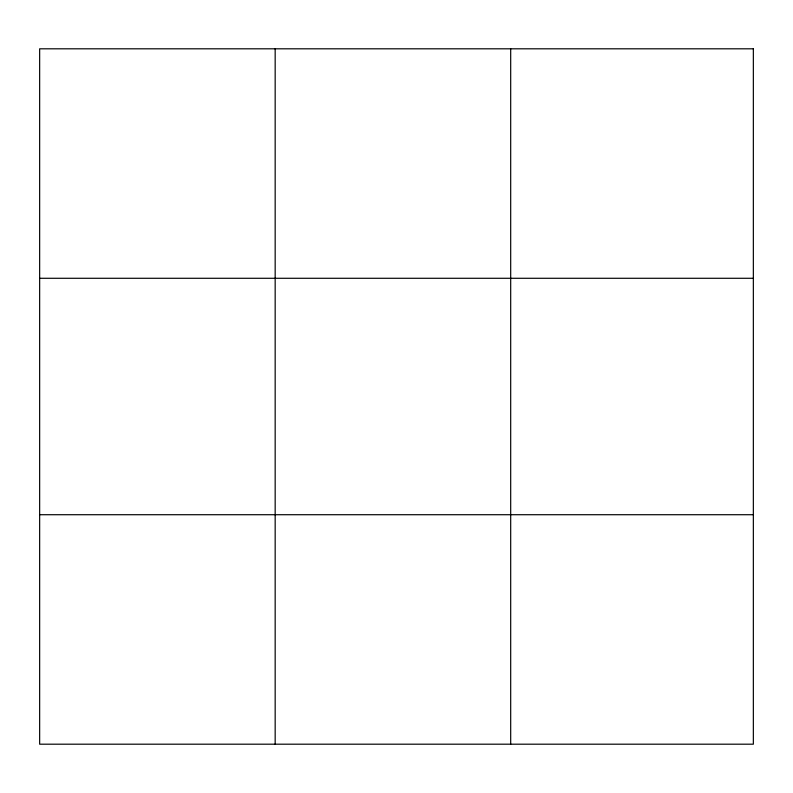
<?xml version="1.0" encoding="UTF-8"?>
<svg xmlns="http://www.w3.org/2000/svg" width="793" height="793" viewBox="0 0 793 793"><rect width="100%" height="100%" fill="white"/><g stroke="black" fill="none" stroke-linecap="round" stroke-linejoin="round"><path stroke-width="1.19" d="M275.171 48.809L275.171 744.191M510.692 48.809L510.692 744.191M39.65 278.284L753.35 278.284M39.65 514.716L753.35 514.716M753.35 48.809L753.35 744.191L39.65 744.191L39.65 48.809L753.35 48.809"/></g></svg>
